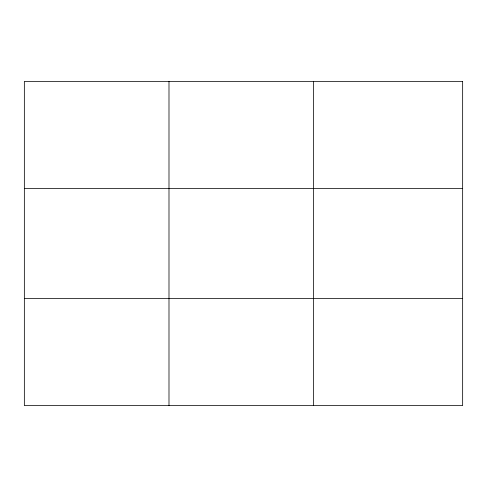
<?xml version="1.0" encoding="UTF-8"?>
<svg xmlns="http://www.w3.org/2000/svg" width="487" height="487" viewBox="0 0 487 487"><rect width="100%" height="100%" fill="white"/><g stroke="black" fill="none" stroke-linecap="round" stroke-linejoin="round"><path stroke-width="0.73" d="M168.989 81.414L168.989 405.586M313.628 81.414L313.628 405.586M24.35 188.39L462.65 188.39M24.35 298.61L462.65 298.61M462.65 81.414L462.65 405.586L24.35 405.586L24.35 81.414L462.65 81.414"/></g></svg>
